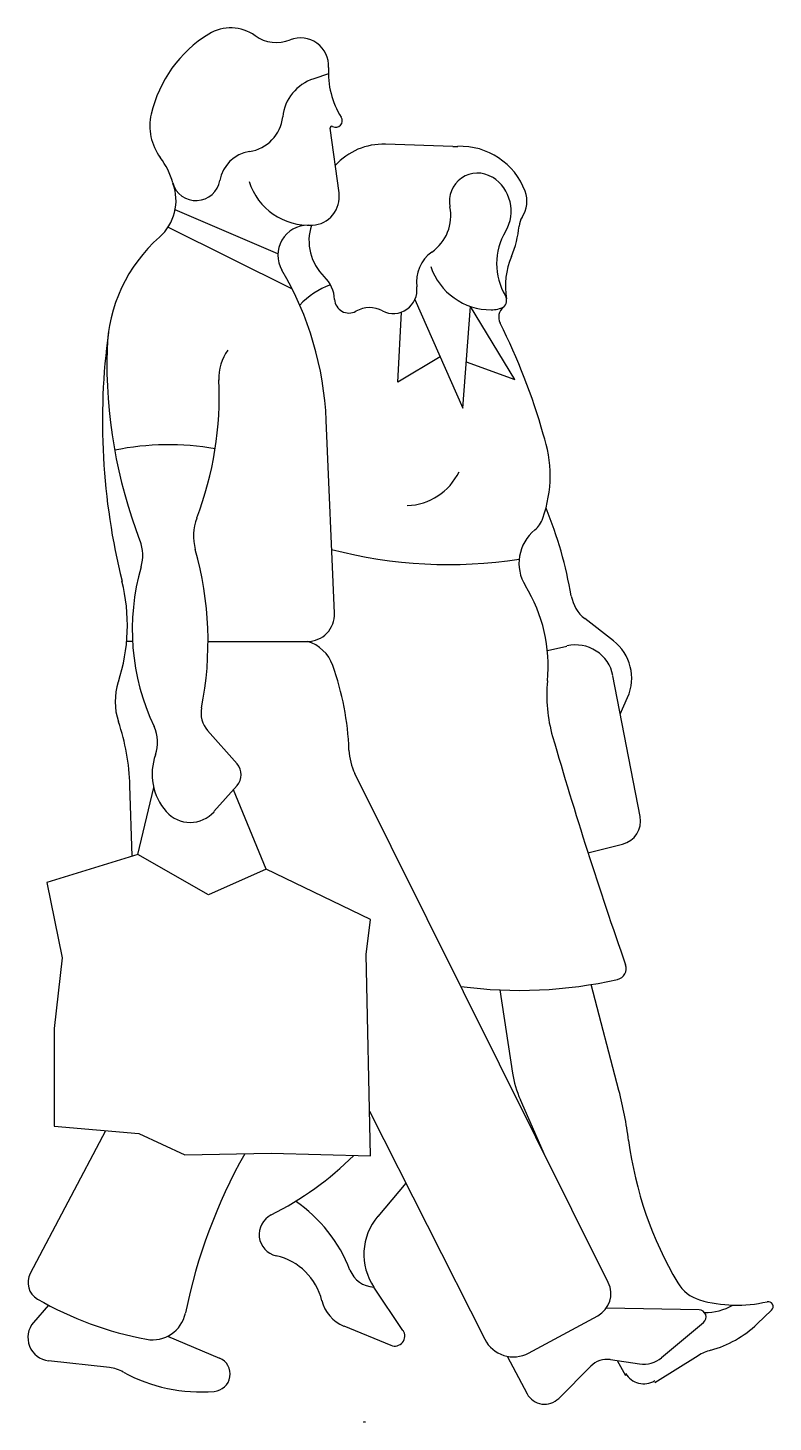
# Model space of a CAD drawing. Extents: x 77.93 to 78.87, y 43.03 to 44.79.
import ezdxf

# ---------------------------------------------------------------- set-up
doc = ezdxf.new("R2010")
doc.units = 0
doc.header["$LTSCALE"] = 4
doc.layers.get('0').update_dxf_attribs({"linetype": 'CONTINUOUS'})
doc.styles.add('ATTR', font='romans.shx', dxfattribs={"width": 0.8, "height": 0.470416})

msp = doc.modelspace()

# ---------------------------------------------------------------- linework, layer by layer
at = {"color": 0}
for p, q in [((78.3091, 44.7325), (78.2905, 44.7264)), ((78.3226, 44.582), (78.3112, 44.6637)), ((78.4666, 44.6408), (78.3811, 44.6435)), ((78.2452, 44.5048), (78.1152, 44.5605)), ((78.1064, 44.5387), (78.2631, 44.4607)), ((78.4184, 44.4469), (78.479, 44.3097)), ((78.479, 44.3097), (78.4887, 44.4383)), ((78.5447, 44.346), (78.4887, 44.4383)), ((78.3968, 44.3426), (78.4015, 44.4311)), ((78.4504, 44.3745), (78.3968, 44.3426)), ((78.4834, 44.3681), (78.5447, 44.346)), ((78.3166, 44.0502), (78.3063, 44.2941)), ((78.6694, 44.0153), (78.6333, 44.0433)), ((78.0614, 44.0145), (78.054, 44.0145)), ((78.1569, 44.0145), (78.2824, 44.0145)), ((78.5861, 44.0028), (78.6107, 44.0086)), ((78.7032, 43.7928), (78.6688, 43.9711)), ((78.6782, 43.9225), (78.6875, 43.9436)), ((78.1936, 43.8595), (78.1563, 43.9018)), ((78.663, 43.2032), (78.3426, 43.8472)), ((78.0611, 43.7427), (78.0581, 43.8322)), ((78.0682, 43.7449), (78.0882, 43.8295)), ((78.1644, 43.7991), (78.1936, 43.832)), ((78.2303, 43.7262), (78.1889, 43.8268)), ((78.6373, 43.7471), (78.681, 43.7579)), ((78.0682, 43.7449), (77.9529, 43.7096)), ((78.1576, 43.694), (78.0682, 43.7449)), ((78.2303, 43.7262), (78.1576, 43.694)), ((78.3622, 43.6628), (78.2303, 43.7262)), ((77.9529, 43.7096), (77.9726, 43.614)), ((78.357, 43.6182), (78.3622, 43.6628)), ((77.9726, 43.614), (77.9622, 43.5247)), ((78.3622, 43.3637), (78.357, 43.6182)), ((78.5258, 43.5736), (78.5419, 43.4684)), ((78.6764, 43.4463), (78.6414, 43.5804)), ((77.9622, 43.5247), (77.9622, 43.4011)), ((78.5838, 43.3623), (78.5518, 43.4347)), ((78.3611, 43.4201), (78.5068, 43.1315)), ((78.0274, 43.3954), (77.9319, 43.2149)), ((77.9622, 43.4011), (78.0693, 43.3918)), ((78.0693, 43.3918), (78.1274, 43.3648)), ((78.1274, 43.3648), (78.2365, 43.3669)), ((78.2365, 43.3669), (78.3622, 43.3637)), ((78.407, 43.3292), (78.3715, 43.2871)), ((78.4034, 43.1428), (78.3666, 43.1974)), ((77.955, 43.1748), (77.9362, 43.1529)), ((78.7779, 43.1688), (78.6604, 43.1709)), ((78.8513, 43.1509), (78.8695, 43.1684)), ((78.3285, 43.1484), (78.388, 43.1239)), ((78.5622, 43.1141), (78.6497, 43.1614)), ((78.7304, 43.1083), (78.7835, 43.1529)), ((78.1057, 43.1354), (78.1713, 43.1078)), ((78.0323, 43.0957), (77.9552, 43.1044)), ((78.5352, 43.11), (78.5604, 43.0627)), ((78.6003, 43.0568), (78.6409, 43.0976)), ((78.6656, 43.1058), (78.7026, 43.1004)), ((78.6742, 43.1045), (78.6849, 43.0857)), ((78.7766, 43.1108), (78.7217, 43.0764))]:
    msp.add_line(p, q, dxfattribs=at)
for centre, radius, start, end in [((78.1855, 44.7376), 0.0531, 54.4513, 121.4684), ((78.2416, 44.6459), 0.1606, 121.4684, 167.1336), ((78.2434, 44.8187), 0.0465, 234.4513, 291.9648), ((78.274, 44.7427), 0.0353, 356.5121, 111.9648), ((78.416, 44.7341), 0.1069, 176.512, 211.9116), ((78.3084, 44.6718), 0.0575, 108.1457, 173.6953), ((78.1504, 44.6667), 0.0671, 167.1336, 216.591), ((78.2017, 44.6835), 0.0499, 278.6894, 353.6953), ((78.3134, 44.664), 0.00217, 62.1392, 187.8858), ((78.3183, 44.6732), 0.00827, 242.1392, 31.9116), ((78.216, 44.5899), 0.0449, 98.6894, 170.1194), ((78.3785, 44.5618), 0.0818, 88.1751, 137.9412), ((78.4695, 44.7315), 0.0908, 268.1751, 272.0051), ((78.4757, 44.5532), 0.0877, 20.583, 92.0051), ((78.0176, 44.5681), 0.0983, 15.6412, 36.591), ((78.0545, 44.5723), 0.0619, 311.4368, 20.3951), ((78.1417, 44.6028), 0.0306, 195.6412, 350.1193), ((78.2845, 44.6206), 0.0796, 197.7918, 273.2043), ((78.4976, 44.5715), 0.0355, 58.1474, 191.4079), ((78.4899, 44.5589), 0.0503, 329.2766, 58.1474), ((78.2869, 44.577), 0.036, 273.2043, 7.8858), ((78.5235, 44.5711), 0.0366, 326.8188, 20.583), ((78.4074, 44.5532), 0.0565, 305.1267, 11.4079), ((78.2828, 44.5033), 0.0376, 89.1853, 210.4228), ((78.3478, 44.5215), 0.0633, 162.0392, 226.0699), ((78.4204, 44.5524), 0.1304, 337.0305, 354.4776), ((78.5751, 44.5374), 0.0251, 146.8188, 174.4776), ((78.2252, 44.3789), 0.1961, 131.4368, 178.526), ((78.6018, 44.4924), 0.08, 149.2766, 210.5054), ((78.4666, 44.4692), 0.0463, 125.1267, 187.781), ((78.5147, 44.5143), 0.0803, 198.606, 270.1498), ((78.6281, 44.4643), 0.0951, 157.0305, 189.8951), ((77.8973, 44.277), 0.4094, 2.4055, 30.4228), ((78.2743, 44.4452), 0.0427, 2.65, 46.0699), ((78.3428, 44.3762), 0.0946, 109.1651, 137.7081), ((78.3914, 44.4589), 0.0296, 242.1885, 7.7809), ((78.5231, 44.446), 0.0114, 309.6274, 30.5054), ((78.335, 44.448), 0.0181, 182.65, 299.4712), ((78.3612, 44.4016), 0.0352, 62.1885, 119.4712), ((78.5148, 44.4694), 0.0354, 270.1498, 297.5997), ((78.5408, 44.4246), 0.0164, 129.6274, 206.6062), ((77.8093, 44.0582), 0.8018, 15.8066, 26.6062), ((78.8568, 44.2929), 0.8335, 172.2436, 194.0328), ((78.6595, 44.3677), 0.6306, 178.526, 200.9991), ((78.2313, 44.348), 0.0607, 144.6167, 182.6716), ((77.7386, 44.3251), 0.4325, 339.0737, 2.6716), ((78.4268, 44.2242), 0.1627, 340.7286, 18.8831), ((78.1074, 43.9207), 0.3426, 80.1632, 101.5412), ((78.4067, 44.2611), 0.0747, 271.6072, 334.6868), ((78.2015, 44.148), 0.0631, 159.0737, 195.7487), ((78.5492, 44.1811), 0.033, 309.1725, 340.7286), ((78.1021, 43.9851), 0.5213, 9.5933, 22.3353), ((78.6044, 44.1134), 0.0543, 129.1725, 211.7423), ((78.0224, 44.1232), 0.0519, 343.9188, 20.9991), ((77.7279, 44.0145), 0.429, 348.6905, 15.7487), ((78.4609, 44.6907), 0.5789, 255.2144, 278.8845), ((78.3474, 44.0295), 0.2864, 163.9188, 205.3884), ((77.8254, 44.0351), 0.2295, 341.8043, 14.0328), ((78.3941, 43.9833), 0.1929, 354.4082, 31.7423), ((78.6616, 44.0796), 0.046, 189.5933, 232.1681), ((78.2824, 44.0487), 0.0343, 270, 2.4055), ((78.2688, 43.9678), 0.0486, 19.4761, 73.8266), ((78.6326, 43.9678), 0.06, 336.1628, 52.1681), ((78.6218, 43.9621), 0.0479, 10.9325, 103.3578), ((77.975, 43.8639), 0.3603, 2.0906, 19.4761), ((78.1198, 43.9383), 0.0804, 161.8043, 198.4702), ((78.773, 43.9462), 0.1878, 174.4082, 196.0871), ((78.1812, 43.9238), 0.0332, 168.6905, 221.4353), ((77.7734, 43.8226), 0.2849, 1.9198, 18.4702), ((78.0469, 43.8869), 0.0462, 340.0952, 25.3884), ((83.7062, 45.3689), 5.322, 196.0871, 199.3533), ((78.1579, 43.8467), 0.0718, 160.0953, 221.402), ((78.4079, 43.8797), 0.0729, 182.0906, 206.45), ((78.178, 43.8458), 0.0208, 318.462, 41.4353), ((78.1343, 43.8258), 0.0403, 221.402, 318.462), ((78.6737, 43.7871), 0.03, 283.9736, 10.9325), ((78.6717, 43.6006), 0.014, 282.7786, 19.3533), ((78.551, 44.1325), 0.5595, 262.3447, 282.7786), ((78.6739, 43.4887), 0.1335, 188.743, 203.8565), ((78.1778, 43.3163), 0.5153, 7.4582, 14.6128), ((79.1604, 43.4449), 0.4757, 187.4582, 210.5728), ((78.8133, 43.0246), 0.6992, 150.7488, 168.4281), ((78.05, 43.6587), 0.4142, 296.795, 314.6942), ((78.161, 43.1513), 0.188, 21.1344, 55.4985), ((78.2492, 43.2642), 0.0277, 116.795, 257.1563), ((78.4285, 43.2391), 0.0746, 139.8801, 213.9535), ((78.2259, 43.1618), 0.0773, 13.927, 77.1563), ((78.3677, 43.2312), 0.0336, 201.1344, 268.0057), ((77.9534, 43.2035), 0.0243, 152.1216, 239.868), ((78.6347, 43.1892), 0.0316, 298.4, 26.4499), ((78.7918, 43.2272), 0.0476, 210.5728, 253.8408), ((78.1563, 43.5531), 0.4285, 239.868, 259.6243), ((78.8257, 43.3442), 0.1695, 253.8408, 282.9687), ((78.0867, 43.1733), 0.0424, 259.6243, 348.4281), ((78.3463, 43.1917), 0.0469, 193.927, 247.6183), ((78.7777, 43.1598), 0.009, 310.0571, 88.9581), ((78.7855, 43.2349), 0.0695, 269.3984, 300.1646), ((78.8652, 43.1729), 0.00625, 313.8654, 102.9687), ((77.9586, 43.1337), 0.0295, 139.3388, 263.519), ((78.7573, 43.2487), 0.1356, 285.0585, 313.8654), ((78.3929, 43.1357), 0.0127, 247.6183, 33.9535), ((78.543, 43.1498), 0.0405, 206.7898, 298.4), ((78.8078, 43.0611), 0.0586, 105.0585, 122.0536), ((78.0269, 43.0485), 0.0475, 61.2569, 83.519), ((78.1628, 43.0875), 0.022, 274.6279, 67.2048), ((78.6614, 43.0771), 0.029, 81.709, 135.0533), ((78.7077, 43.1353), 0.0353, 261.709, 310.0571), ((78.1481, 43.2693), 0.2044, 241.257, 274.6279), ((78.7078, 43.1015), 0.0263, 209.7319, 302.0536), ((78.5825, 43.0745), 0.0251, 208.0532, 315.0533)]:
    msp.add_arc(centre, radius, start, end, dxfattribs=at)

# ---------------------------------------------------------------- texts
at = {"color": 0, "style": 'ATTR', "width": 0.8, "flags": 9}
msp.add_attdef('ESTCODE', (78.3536, 43.0268), '', height=0.000441, dxfattribs=at)

doc.saveas('drawing.dxf')
